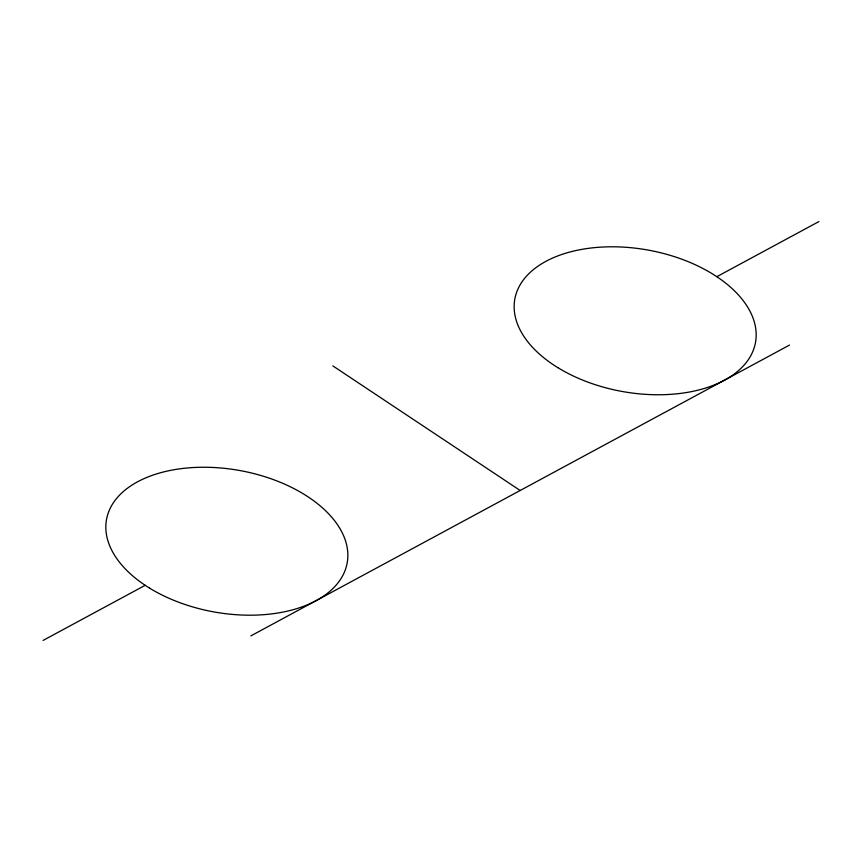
<?xml version="1.0" encoding="UTF-8"?>
<svg xmlns="http://www.w3.org/2000/svg" width="862" height="862" viewBox="0 0 862 862"><rect width="100%" height="100%" fill="white"/><g stroke="black" fill="none" stroke-linecap="round" stroke-linejoin="round"><path stroke-width="1.29" d="M43.1 640.423L145.182 585.309M716.818 276.691L818.9 221.577M250.81 635.908L789.538 345.059M332.861 365.897L520.174 490.489M149.525 588.089A122.285 71.88 10.2 0 0 346.125 567.358A122.285 71.88 10.2 0 0 184.877 468.217A122.285 71.88 10.2 0 0 149.525 588.089M557.833 367.643A122.285 71.88 10.2 0 0 754.444 346.923A122.285 71.88 10.2 0 0 593.185 247.771A122.285 71.88 10.2 0 0 557.833 367.643"/></g></svg>
